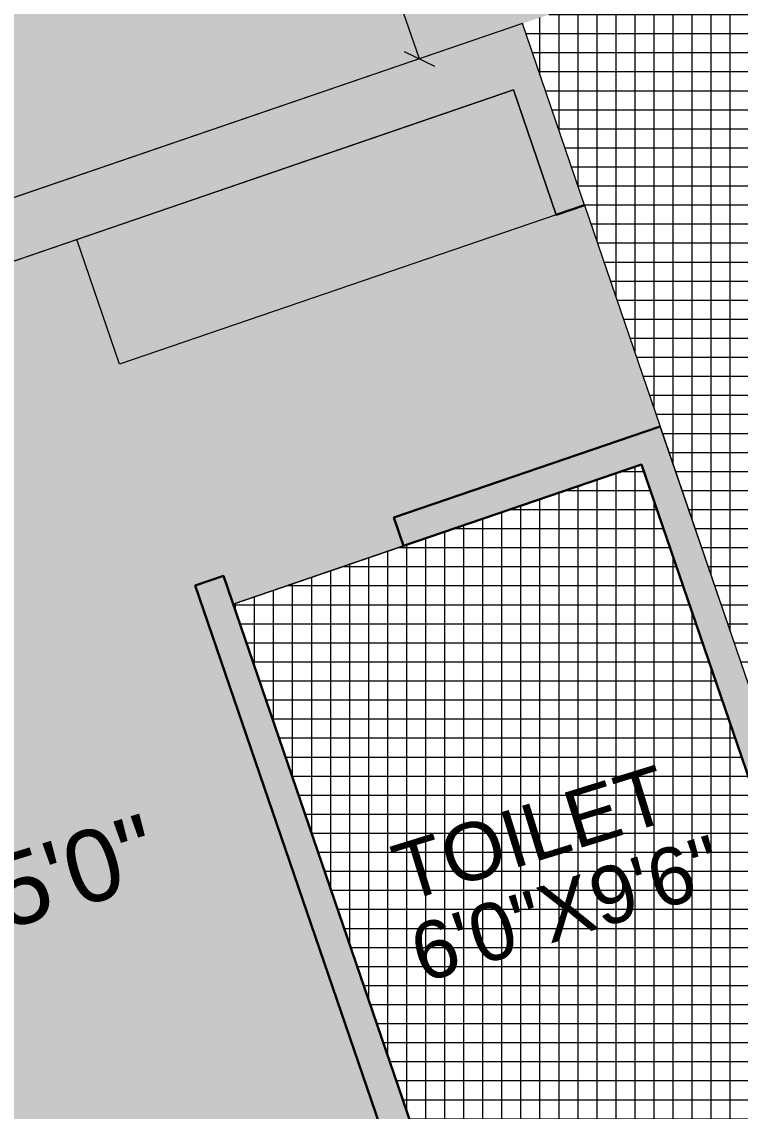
# Model space of a CAD drawing. Header units: inches. Extents: x -13956017 to 293115509, y -946740 to -305538.
# Drawn here: x 1217110.9 to 1217230.8, y -916968.4 to -916786.7 of the extents above; entities that cross this region are included whole.
import ezdxf

# ---------------------------------------------------------------- set-up
doc = ezdxf.new("R2010")
doc.units = ezdxf.units.IN
doc.header["$LTSCALE"] = 6
doc.header["$PDMODE"] = 2
doc.layers.add('DIM', color=7, linetype='Continuous')
doc.layers.add('WAL', color=7, linetype='Continuous')
for name, color, linetype, lineweight in [('fixtures', 135, 'Continuous', 13), ('floor hatch', 135, 'Continuous', 13), ('W', 250, 'Continuous', 5), ('wall', 7, 'Continuous', 30)]:
    doc.layers.add(name, color=color, linetype=linetype, lineweight=lineweight)
doc.styles.add('ARI', font='arial.ttf')
doc.dimstyles.new('Copy(2) of AA', dxfattribs={"dimtxt": 12, "dimasz": 4, "dimexe": 0.18, "dimexo": 0, "dimgap": 0.09, "dimtad": 0, "dimdec": 0, "dimzin": 0, "dimdsep": 46, "dimlunit": 3, "dimtxsty": 'ARI', "dimblk": 'OBLIQUE', "dimcen": 0.09, "dimclrd": 7, "dimclre": 7, "dimclrt": 7, "dimadec": 0, "dimazin": 0, "dimtfac": 1, "dimtdec": 0, "dimtofl": 0, "dimtmove": 0, "dimatfit": 3, "dimfxl": 1, "dimtolj": 1, "dimtzin": 0, "dimlwd": 5, "dimlwe": 5, "dimarcsym": 0})

# ---------------------------------------------------------------- blocks, each defined once
blk = doc.blocks.new('_Oblique')
at = {"layer": 'DIM', "color": 0, "lineweight": -2}
blk.add_line((-0.5, -0.5), (0.5, 0.5), dxfattribs=at)
blk = doc.blocks.new('*D453')
at = {"layer": 'Defpoints', "color": 0, "ltscale": 10, "transparency": 16777216}
for p in [(1217131.517800066, -916657.8117961774, 3969.120557741947), (1217177.212717123, -916792.8683815353), (1217177.671440572, -916792.7114370314, 3969.120557741948)]:
    blk.add_point(p, dxfattribs=at)
at = {"layer": 'W', "color": 7, "lineweight": 5, "ltscale": 10, "transparency": 16777216}
for p, q in [((1217131.517800066, -916657.8117961774), (1217130.888768554, -916658.027008717)), ((1217131.059076617, -916657.9687406813), (1217146.108487934, -916701.9557406128)), ((1217177.212717123, -916792.8683815353), (1217162.163305805, -916748.8813816038)), ((1217177.671440572, -916792.7114370314), (1217177.042409061, -916792.9266495709))]:
    blk.add_line(p, q, dxfattribs=at)
at = {"layer": 'W', "color": 7, "lineweight": 5, "ltscale": 10, "transparency": 16777216, "xscale": 4, "yscale": 4, "zscale": 4}
for p, rotation in [((1217131.059076617, -916657.9687406813), 108.8875182987639), ((1217177.212717123, -916792.8683815353), 288.8875182987638)]:
    blk.add_blockref('_Oblique', p, dxfattribs=dict(at, rotation=rotation))
at = {"layer": 'W', "color": 7, "ltscale": 10, "transparency": 16777216, "insert": (1217154.135896869, -916725.4185611083), "char_height": 12, "attachment_point": 5, "rotation": 288.88751829876384, "style": 'ARI'}
blk.add_mtext('\\A1;11\'-11"', dxfattribs=at)

msp = doc.modelspace()

# ---------------------------------------------------------------- hatches: boundary and pattern name
at = {"layer": 'fixtures', "ltscale": 5}
h = msp.add_hatch(dxfattribs=at)
h.set_pattern_fill('NET', color=254)
h.set_pattern_definition([(0, (228143.5684075246, -30674.72709723667), (0, 3.175), []), (90, (228143.5684075246, -30674.72709723667), (-3.175, 1.944126793646423e-16), [])])
h.paths.add_polyline_path([(1217146.16904934, -916883.8144785394), (1217214.292274194, -916860.5072643016), (1217251.195363404, -916968.3690369859), (1217183.07213855, -916991.6762512239)])
at = {"layer": 'floor hatch', "ltscale": 5}
h = msp.add_hatch(dxfattribs=at)
h.set_pattern_fill('NET', color=9, angle=90)
h.set_pattern_definition([(90, (228143.5684075246, -30674.72709723667), (-3.175, 1.944126793646423e-16), []), (180, (228143.5684075246, -30674.72709723667), (-3.888253587292846e-16, -3.175), [])])
h.paths.add_polyline_path([(1217194.420994224, -916786.9808593004), (1217251.19034827, -916767.558180771), (1217496.239809094, -917483.7981976272), (1217908.92625124, -917342.604480787), (1218250.337107143, -916766.3716205674), (1218221.23204179, -916733.7601885498), (1218308.4961246, -916809.460602835), (1217811.977727828, -917647.4837968091), (1217683.503359129, -917602.5738737315), (1217568.326397892, -917641.9797315206), (1217562.176000954, -917624.0031140967), (1217539.468259336, -917631.7721855091), (1217545.618656275, -917649.7488029347), (1217495.472393535, -917666.9055023047)])
at = {"layer": 'W', "ltscale": 10}
h = msp.add_hatch(color=256, dxfattribs=at)
h.dxf.hatch_style = 1
h.paths.add_polyline_path([(1217487.499603753, -917458.2519883065), (1217492.230383257, -917456.633431762), (1217499.352032053, -917477.448861578), (1217601.536869316, -917442.4880402283), (1217603.15542586, -917447.2188197316), (1217496.239809076, -917483.7981976328)])
h.paths.add_polyline_path([(1217477.987085666, -917415.0025721295), (1217517.725633497, -917401.4066971564), (1217519.344190042, -917406.1374766601), (1217474.874862707, -917421.3519081776), (1217393.947035485, -917184.8129329925), (1217438.416362821, -917169.5985014746), (1217440.034919365, -917174.3292809783), (1217400.876713061, -917187.7266018713), (1217437.199460747, -917295.786928637), (1217505.322685601, -917272.4797143997), (1217466.801039841, -917159.8871622093), (1217471.531819346, -917158.2686056641), (1217511.672021648, -917275.5919373559), (1217438.818017292, -917300.5177081407)])
h.paths.add_polyline_path([(1217506.941242145, -917277.2104939023), (1217511.672021648, -917275.5919373559), (1217552.459646567, -917394.8075808492), (1217547.728867064, -917396.4261373935)])
h.paths.add_polyline_path([(1217741.031416584, -917346.6730033996), (1217745.762196089, -917345.0544468553), (1217762.109617186, -917392.8353198427), (1217625.863167478, -917439.4497483189), (1217624.244610934, -917434.7189688155), (1217755.760281138, -917389.7230968837)])
h.paths.add_polyline_path([(1217234.72711311, -917565.8720049552), (1217432.473696366, -917498.216341404), (1217439.34166162, -917519.1185647716), (1217444.326124665, -917517.4132146755), (1217428.466400742, -917471.0578018037), (1217423.733491027, -917472.6701320835), (1217430.855139822, -917493.4855619001), (1217233.108556566, -917561.1412254515)])
h.paths.add_polyline_path([(1217372.587104215, -917323.1774997693), (1217377.31788373, -917321.5589432209), (1217415.839529485, -917434.1514954101), (1217371.37020215, -917449.3659269265), (1217369.751645605, -917444.6351474228), (1217409.490193437, -917431.0392724505)])
h.paths.add_polyline_path([(1217299.733099869, -917348.1032705478), (1217304.463879373, -917346.4847140036), (1217342.985525127, -917459.0772661923), (1217338.254745624, -917460.6958227364)])
h.paths.add_polyline_path([(1217173.221964427, -917386.1023838136), (1217298.114543325, -917343.3724910442), (1217299.733099869, -917348.1032705478), (1217174.840520971, -917390.8331633178)])
h.paths.add_polyline_path([(1217294.32691064, -917224.1808225483), (1217334.065458472, -917210.5849475762), (1217370.968547683, -917318.4467202622), (1217302.845322829, -917341.7539345002), (1217264.323677074, -917229.1613823103), (1217259.592897571, -917230.7799388545), (1217299.733099869, -917348.1032705478), (1217372.587104227, -917323.1774997651), (1217377.289054101, -917321.4746788671), (1217337.177681432, -917204.2356115285), (1217292.708354096, -917219.4500430439)])
h.paths.add_polyline_path([(1217379.366081849, -917580.8576221309), (1217384.096861353, -917579.2390655867), (1217422.618389178, -917691.8312730866), (1217545.618656275, -917649.7488029357), (1217547.237212819, -917654.4795824384), (1217294.61358732, -917740.9105019043), (1217292.995030776, -917736.1797224007), (1217417.887609674, -917693.4498296309)])
h.paths.add_polyline_path([(1217414.10009492, -917574.2585058247), (1217453.838642751, -917560.6626308527), (1217490.741614031, -917668.5240588485), (1217495.472393535, -917666.9055023043), (1217456.95086571, -917554.3132948042), (1217412.481538375, -917569.5277263205)])
h.paths.add_polyline_path([(1217568.326397893, -917641.9797315222), (1217683.50335913, -917602.5738737315), (1217691.389025095, -917605.33757025), (1217690.428474566, -917610.299108549), (1217683.491550797, -917607.8679185706), (1217569.944954437, -917646.7105110257)])
h.paths.add_polyline_path([(1217633.985605224, -917707.6944581479), (1217638.89445781, -917708.6448087577), (1217604.385176681, -917886.8958375956), (1217599.476324095, -917885.9454869858)])
h.paths.add_polyline_path([(1217727.628564375, -917623.336657837), (1217728.589114903, -917618.3751195383), (1217772.802060078, -917633.7538649245), (1217771.820369159, -917638.8245998278), (1217753.382472704, -917632.362653498), (1217735.011754078, -917727.2530536572), (1217814.386149941, -917742.6198841226), (1217813.43579933, -917747.528736714), (1217734.061403468, -917732.1619062441), (1217719.915320721, -917805.2307654409), (1217799.289716583, -917820.59759591), (1217798.339365973, -917825.5064484981), (1217718.964970111, -917810.1396180282), (1217700.502472949, -917905.5040824956), (1217695.477583066, -917904.531267142), (1217695.824457916, -917903.3613850729), (1217714.059952013, -917809.1694611057), (1217652.300789364, -917797.2334767869), (1217653.251139974, -917792.3246242), (1217715.010302623, -917804.2606085188), (1217729.152550881, -917731.2115556347), (1217667.397222721, -917719.2557650048), (1217668.347573331, -917714.3469124159), (1217730.102901492, -917726.3027030474), (1217748.613230421, -917630.6911728202)])
h.paths.add_polyline_path([(1217843.839265461, -917748.3219877852), (1217848.748118048, -917749.2723383949), (1217814.238836918, -917927.5233672332), (1217809.329984332, -917926.5730166236)])
h.paths.add_polyline_path([(1217929.815785923, -917949.8989880147), (1218007.804364391, -917818.2699526119), (1218012.106020028, -917820.8186304716), (1217935.029465474, -917950.9083529229)])
h.paths.add_polyline_path([(1217933.25921193, -917725.2844573545), (1217935.807889787, -917720.9828017217), (1218165.516300566, -917857.0821992855), (1218162.967622709, -917861.3838549176)])
h.paths.add_polyline_path([(1217151.389456738, -917544.7098918586), (1217160.851015745, -917541.4727787707), (1217174.44689072, -917581.2113266009), (1217210.400814949, -917568.9102968643), (1217212.019371493, -917573.6410763678), (1217176.065447264, -917585.9421061045), (1217189.661263274, -917625.6804815908), (1217180.199704264, -917628.9175946808)])
h.paths.add_polyline_path([(1217114.56029858, -917406.1724849631), (1217150.514222809, -917393.8714552266), (1217152.132779353, -917398.6022347299), (1217116.178855125, -917410.9032644671), (1217129.774730099, -917450.6418122973), (1217120.313171089, -917453.8789253866), (1217091.502864601, -917369.6710502199), (1217100.964183379, -917366.4340193224)])
h.paths.add_polyline_path([(1217090.62763067, -917218.8326135883), (1217092.246187214, -917223.563393092), (1217056.292262985, -917235.8644228289), (1217069.88813796, -917275.6029706595), (1217060.426578952, -917278.8400837478), (1217031.616272462, -917194.6322085824), (1217041.077831469, -917191.3950954938), (1217054.673706441, -917231.1336433252)])
h.paths.add_polyline_path([(1217113.335372288, -917211.0635421755), (1217311.081955543, -917143.4078786243), (1217303.960306748, -917122.5924488078), (1217308.691086252, -917120.9738922635), (1217324.552940387, -917167.3355313985), (1217319.822160882, -917168.9540879438), (1217313.127957596, -917149.3880123486), (1217312.700512087, -917148.138658127), (1217114.953928832, -917215.7943216792)])
h.paths.add_polyline_path([(1217053.448780148, -917036.0247005378), (1217178.341359047, -916993.2948077684), (1217139.819713292, -916880.7022555798), (1217144.550492796, -916879.0836990357), (1217183.07213855, -916991.676251224), (1217251.195363404, -916968.369036986), (1217214.292274194, -916860.5072643011), (1217174.553726363, -916874.1031392735), (1217172.935169818, -916869.3723597699), (1217217.404497154, -916854.1579282538), (1217296.066345207, -917084.0738121343), (1217251.597017871, -917099.2882436506), (1217249.978461327, -917094.5574641475), (1217289.717009159, -917080.9615891749), (1217252.813919948, -916973.0998164895), (1217184.690695094, -916996.4070307277), (1217223.212340844, -917108.9995829185), (1217218.481561346, -917110.6181394607), (1217179.959915591, -916998.0255872718), (1217055.067336693, -917040.7554800417)])
h.paths.add_polyline_path([(1217377.312868605, -917120.7480870034), (1217479.497705875, -917085.7872656471), (1217481.116380349, -917090.5183898393), (1217378.931543079, -917125.4792111955), (1217386.053073943, -917146.2942963191), (1217381.322294439, -917147.9128528634), (1217365.460440303, -917101.551213729), (1217370.191219809, -917099.9326571838)])
h.paths.add_polyline_path([(1217355.947922217, -917058.3017975518), (1217395.686470049, -917044.7059225786), (1217397.305026593, -917049.4367020822), (1217352.835699258, -917064.6511335997), (1217274.173851199, -916834.73524972), (1217318.643178534, -916819.5208182024), (1217320.261735079, -916824.2515977066), (1217281.15256579, -916837.6321414091), (1217280.523187247, -916837.8474726793), (1217317.426276458, -916945.7092453653), (1217385.549501314, -916922.4020311262), (1217347.02785555, -916809.809478939), (1217351.75863506, -916808.1909223921), (1217390.280280818, -916920.7834745819), (1217419.611113737, -916910.7484240087), (1217421.229670282, -916915.4792035122), (1217391.898837362, -916925.5142540862), (1217430.420483125, -917038.106806269), (1217425.689703615, -917039.7253628155), (1217387.168057859, -916927.13281063), (1217319.044833004, -916950.4400248672)])
h.paths.add_polyline_path([(1217503.824121967, -917082.7493184266), (1217635.339792171, -917037.7534464952), (1217648.935549214, -917077.4916496377), (1217653.420354819, -917075.9572489209), (1217653.666328718, -917075.8730930933), (1217624.856022229, -916991.6652179266), (1217620.125242725, -916993.2837744708), (1217633.721117698, -917033.0223223027), (1217502.205447494, -917078.0181942348)])
h.paths.add_polyline_path([(1217563.710714106, -917257.7881600646), (1217695.226266381, -917212.7919434437), (1217709.955130934, -917255.842036928), (1217714.685910438, -917254.2234803835), (1217684.742614368, -917166.7040595652), (1217680.011834865, -917168.3226161096), (1217693.607709837, -917208.0611639406), (1217562.092039633, -917253.0570358725)])
h.paths.add_polyline_path([(1217442.318855355, -916902.9793525959), (1217573.834525558, -916857.9834806642), (1217560.238650586, -916818.2449328332), (1217564.96943009, -916816.6263762888), (1217593.779736578, -916900.8342514548), (1217589.048957075, -916902.452807999), (1217575.453082102, -916862.7142601678), (1217443.937529829, -916907.7104767883)])
h.paths.add_polyline_path([(1217384.05081976, -916732.671290462), (1217515.566489963, -916687.6754185302), (1217529.162364935, -916727.4139663618), (1217533.893144439, -916725.7954098171), (1217517.060156378, -916676.5953029785), (1217380.813706671, -916723.2097314545)])
h.paths.add_polyline_path([(1217261.549110153, -916797.8351695915), (1217266.279889655, -916796.2166130422), (1217259.158240861, -916775.4011832313), (1217361.343078142, -916740.4403618751), (1217358.105965054, -916730.9788028671), (1217251.19034827, -916767.558180771)])
h.paths.add_polyline_path([(1216995.180744553, -916865.7166384037), (1217192.927327809, -916798.0609748522), (1217200.048976602, -916818.8764046634), (1217204.779756106, -916817.2578481192), (1217194.420994224, -916786.9808593004), (1216991.943631465, -916856.2550793963)])
h.paths.add_polyline_path([(1216923.820406611, -916879.5622936343), (1216969.235889847, -916864.0241508082), (1216972.473002936, -916873.4857098163), (1216936.519078707, -916885.7867395531), (1216950.114953679, -916925.5252873836), (1216940.653394673, -916928.7624004718)])
h.paths.add_polyline_path([(1216971.729680322, -917019.5933669441), (1216981.191239328, -917016.3562538569), (1216994.7871143, -917056.094801688), (1217030.74103853, -917043.7937719502), (1217032.359595075, -917048.5245514542), (1216996.405670846, -917060.8255811912), (1217010.001545818, -917100.5641290224), (1217000.539986811, -917103.801242111)])
h.paths.add_polyline_path([(1216880.999779189, -916606.1242428583), (1216890.461338196, -916602.8871297698), (1216978.697448854, -916860.7870377204), (1216969.235889847, -916864.0241508092)])
h.paths.add_polyline_path([(1216900.470407718, -916588.8936124372), (1217011.170648105, -916551.0193893008), (1217014.407761194, -916560.4809483079), (1216903.707520807, -916598.3551714445)])
h.paths.add_polyline_path([(1216823.193559069, -916585.4462619476), (1216832.655118077, -916582.2091488589), (1216841.808741871, -916608.9637135867), (1216877.7626661, -916596.6626838499), (1216880.999779189, -916606.1242428572), (1216835.584295953, -916621.6623856826)])
h.paths.add_polyline_path([(1217875.717908918, -917539.9031905577), (1217880.019564549, -917542.4518684138), (1217904.406117054, -917501.29227241), (1217900.104461423, -917498.7435945541)])
h.paths.add_polyline_path([(1217843.318603409, -917604.395709523), (1217839.016947777, -917601.8470316661), (1217809.321166346, -917651.9675383035), (1217912.611264893, -917713.0508036405), (1217915.15994275, -917708.7491480081), (1217816.221863201, -917650.1295572972)])
at = {"layer": 'WAL', "lineweight": 9, "ltscale": 100, "true_color": 0xffae59}
h = msp.add_hatch(color=21, dxfattribs=at)
h.dxf.hatch_style = 1
h.paths.add_polyline_path([(1216890.461338196, -916602.8871297698), (1217014.407761194, -916560.480948308), (1217056.490231345, -916683.4812154048), (1217468.06804817, -916542.6667960512), (1217514.221688676, -916677.5664369052), (1216978.697448853, -916860.7870377175)])
at = {"layer": 'WAL', "lineweight": 9, "ltscale": 100, "true_color": 0x9c859f}
h = msp.add_hatch(color=252, dxfattribs=at)
h.dxf.hatch_style = 1
h.paths.add_polyline_path([(1216936.519078707, -916885.7867395531), (1216972.473002936, -916873.4857098163), (1216977.00496126, -916886.7318924271), (1216999.712702877, -916878.9628210143), (1216995.180744553, -916865.7166384038), (1217192.927327808, -916798.0609748506), (1217200.048976602, -916818.8764046635), (1217204.779756106, -916817.2578481191), (1217217.404497153, -916854.157928253), (1217172.935169818, -916869.3723597688), (1217174.553726363, -916874.1031392736), (1217146.16904934, -916883.8144785394), (1217144.550492797, -916879.0836990358), (1217142.185103044, -916879.8929773078), (1217139.819713292, -916880.7022555799), (1217178.341359047, -916993.2948077684), (1217053.448780148, -917036.0247005378), (1217047.29826528, -917018.0477384236), (1217024.590523662, -917025.8168098362), (1217030.74103853, -917043.7937719502), (1216994.7871143, -917056.0948016878)])

# ---------------------------------------------------------------- linework, layer by layer
at = {"layer": 'W', "ltscale": 10}
for p, q in [((1217194.420994224, -916786.9808593004, 3969.120557741948), (1216923.820406611, -916879.5622936343, 3969.120557741948)), ((1217204.779756108, -916817.257848124, 3969.120557741948), (1217194.420994224, -916786.9808592999, 3969.120557741948)), ((1217192.927327809, -916798.0609748521, 3969.120557741948), (1216936.519078707, -916885.7867395531, 3969.120557741948)), ((1217200.048976604, -916818.8764046684, 3969.120557741948), (1217192.927327809, -916798.0609748522, 3969.120557741948)), ((1217204.779756108, -916817.257848124, 3969.120557741948), (1217217.404497153, -916854.157928253, 3969.120557741948)), ((1217200.048976602, -916818.8764046634, 3969.120557741948), (1217127.194972247, -916843.8021754507, 3969.120557741948)), ((1217127.194972247, -916843.8021754507, 3969.120557741948), (1217120.073323452, -916822.9867456343, 3969.120557741948)), ((1217296.066345206, -917084.0738121344, 3969.120557741948), (1217217.404497153, -916854.157928253, 3969.120557741948)), ((1217174.553726363, -916874.1031392735, 3969.120557741948), (1217146.16904934, -916883.8144785393, 3969.120557741948))]:
    msp.add_line(p, q, dxfattribs=at)
at = {"layer": 'W', "lineweight": 30, "ltscale": 10}
for p, q in [((1217204.779756108, -916817.257848124, 3969.120557741948), (1217200.048976604, -916818.8764046683, 3969.120557741948)), ((1217217.404497154, -916854.1579282531, 3969.120557741948), (1217212.67371765, -916855.7764847972, 3969.120557741948)), ((1217212.67371765, -916855.7764847977, 3969.120557741948), (1217172.935169818, -916869.3723597699, 3969.120557741948)), ((1217214.292274194, -916860.5072643011, 3969.120557741948), (1217174.553726363, -916874.1031392735, 3969.120557741948)), ((1217251.195363404, -916968.3690369859, 3969.120557741948), (1217214.292274194, -916860.5072643011, 3969.120557741948)), ((1217174.553726363, -916874.1031392735, 3969.120557741948), (1217172.935169818, -916869.3723597699, 3969.120557741948)), ((1217144.550492796, -916879.0836990358, 3969.120557741948), (1217139.819713292, -916880.7022555798, 3969.120557741948)), ((1217183.07213855, -916991.6762512244, 3969.120557741948), (1217144.550492796, -916879.0836990357, 3969.120557741948)), ((1217178.341359047, -916993.2948077682, 3969.120557741948), (1217139.819713293, -916880.7022555798, 3969.120557741948))]:
    msp.add_line(p, q, dxfattribs=at)
at = {"layer": 'W', "ltscale": 10, "elevation": 3969.120557741948}
for points in [[(1216995.180744553, -916865.7166384037), (1217192.927327809, -916798.0609748522), (1217200.048976602, -916818.8764046634), (1217204.779756106, -916817.2578481192), (1217194.420994224, -916786.9808593004), (1216991.943631465, -916856.2550793963)], [(1217053.448780148, -917036.0247005378), (1217178.341359047, -916993.2948077684), (1217139.819713292, -916880.7022555798), (1217144.550492796, -916879.0836990357), (1217183.07213855, -916991.676251224), (1217251.195363404, -916968.369036986), (1217214.292274194, -916860.5072643011), (1217174.553726363, -916874.1031392735), (1217172.935169818, -916869.3723597699), (1217217.404497154, -916854.1579282538), (1217296.066345207, -917084.0738121343), (1217251.597017871, -917099.2882436506), (1217249.978461327, -917094.5574641475), (1217289.717009159, -917080.9615891749), (1217252.813919948, -916973.0998164895), (1217184.690695094, -916996.4070307277), (1217223.212340844, -917108.9995829185), (1217218.481561346, -917110.6181394607), (1217179.959915591, -916998.0255872718), (1217055.067336693, -917040.7554800417)]]:
    msp.add_lwpolyline(points, close=True, dxfattribs=at)
at = {"layer": 'W', "color": 1, "ltscale": 10, "elevation": 3969.120557741948}
for points in [[(1216936.519078707, -916885.7867395531), (1216972.473002936, -916873.4857098163), (1216977.00496126, -916886.7318924271), (1216999.712702877, -916878.9628210143), (1216995.180744553, -916865.7166384038), (1217192.927327808, -916798.0609748506), (1217200.048976602, -916818.8764046635), (1217204.779756106, -916817.2578481191), (1217217.404497153, -916854.157928253), (1217172.935169818, -916869.3723597688), (1217174.553726363, -916874.1031392736), (1217146.16904934, -916883.8144785394), (1217144.550492797, -916879.0836990358), (1217142.185103044, -916879.8929773078), (1217139.819713292, -916880.7022555799), (1217178.341359047, -916993.2948077684), (1217053.448780148, -917036.0247005378), (1217047.29826528, -917018.0477384236), (1217024.590523662, -917025.8168098362), (1217030.74103853, -917043.7937719502), (1216994.7871143, -917056.0948016878)], [(1217146.16904934, -916883.8144785394), (1217214.292274194, -916860.5072643016), (1217251.195363404, -916968.3690369859), (1217183.07213855, -916991.6762512239)]]:
    msp.add_lwpolyline(points, close=True, dxfattribs=at)

# ---------------------------------------------------------------- texts
at = {"layer": 'WAL', "style": 'ARI'}
msp.add_text('6\'0"X9\'6"', height=9.600000000000001, rotation=17.173051581138, dxfattribs=at).set_placement((1217177.69478833, -916947.0351300057))
at = {"layer": 'wall', "lineweight": 25, "style": 'ARI'}
for s, height, rotation, p in [('TOILET', 9.600000000000001, 17.173051581138, (1217174.796701731, -916933.528742047)), ('16\'2"X15\'0"', 12, 17.10612200996743, (1217053.046602857, -916955.125022808))]:
    msp.add_text(s, height=height, rotation=rotation, dxfattribs=at).set_placement(p)

# ---------------------------------------------------------------- dimensions: what is measured, and where the dimension line sits
at = {"layer": 'W', "ltscale": 10}
dim = msp.add_aligned_dim(p1=(1217131.517800066, -916657.8117961774, 3969.120557741947), p2=(1217177.671440572, -916792.7114370316, 3969.120557741948), distance=-0.4848286086994467, dimstyle='Copy(2) of AA', override={"dimfxl": 0.75}, dxfattribs=at)
dim.commit()
dim.dimension.update_dxf_attribs({"geometry": '*D453', "text_midpoint": (1217154.135896869, -916725.4185611083)})

doc.saveas('drawing.dxf')
